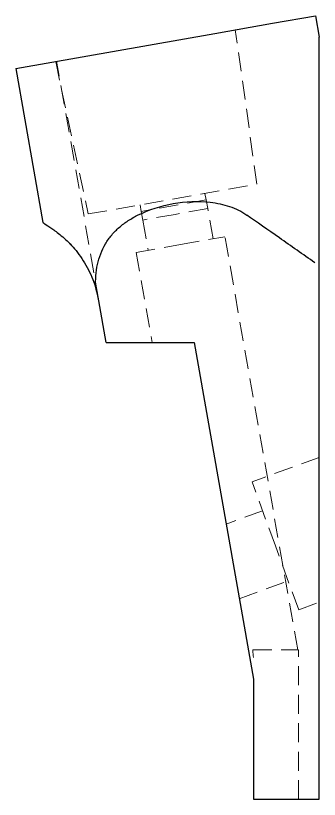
# Model space of a CAD drawing. Header units: millimetres. Extents: x 33 to 233, y 31 to 168.
# Drawn here: x 212.9 to 233.1, y 30.8 to 83.2 of the extents above; entities that cross this region are included whole.
import ezdxf

# ---------------------------------------------------------------- set-up
doc = ezdxf.new("R2010")
doc.units = ezdxf.units.MM
doc.linetypes.add('HIDDEN', pattern=[1.905, 1.27, -0.635])

msp = doc.modelspace()

# ---------------------------------------------------------------- linework, layer by layer
at = {"color": 7, "linetype": 'Continuous', "lineweight": 25}
for p, q in [((230.017, 82.668), (232.885, 83.173)), ((232.885, 83.173), (233.139, 81.729)), ((226.159, 81.988), (230.017, 82.668)), ((212.861, 79.643), (226.159, 81.988)), ((233.139, 30.827), (233.139, 81.729)), ((212.861, 79.643), (214.675, 69.356)), ((218.908, 61.342), (218.417, 64.129)), ((218.908, 61.342), (224.777, 61.342)), ((224.777, 61.342), (228.738, 38.852)), ((228.738, 38.852), (228.738, 30.827)), ((228.738, 30.827), (233.139, 30.827))]:
    msp.add_line(p, q, dxfattribs=at)
at = {"color": 7, "linetype": 'HIDDEN', "lineweight": 18}
for p, q in [((228.972, 71.913), (227.526, 82.229)), ((215.534, 80.114), (217.702, 69.926)), ((218.417, 64.129), (215.596, 80.125)), ((217.702, 69.926), (228.972, 71.913)), ((225.504, 71.302), (225.582, 70.862)), ((225.582, 70.862), (221.248, 70.097)), ((225.582, 70.862), (225.684, 70.284)), ((221.17, 70.537), (221.248, 70.097)), ((225.684, 70.284), (223.517, 69.902)), ((226.039, 68.269), (225.684, 70.284)), ((221.248, 70.097), (221.349, 69.52)), ((223.517, 69.902), (221.349, 69.52)), ((221.349, 69.52), (221.705, 67.505)), ((223.872, 67.887), (226.834, 68.409)), ((231.7, 40.813), (226.834, 68.409)), ((216.566, 67.836), (216.459, 67.962)), ((220.91, 67.364), (223.872, 67.887)), ((220.91, 67.364), (221.972, 61.342)), ((218.417, 64.129), (218.117, 65.268)), ((233.139, 53.667), (228.65, 52.033)), ((230.206, 47.759), (228.65, 52.033)), ((229.353, 50.103), (226.913, 49.215)), ((231.761, 43.485), (230.206, 47.759)), ((227.791, 44.226), (231.059, 45.415)), ((231.761, 43.485), (233.139, 43.987)), ((231.7, 40.813), (231.643, 40.803)), ((231.746, 30.827), (231.746, 40.803))]:
    msp.add_line(p, q, dxfattribs=at)
at = {"color": 7, "linetype": 'Continuous', "lineweight": 25}
for points, knots in [([(221.044, 69.86), (221.775, 70.218), (222.572, 70.48), (224.207, 70.768), (225.045, 70.794), (225.854, 70.708)], [0, 0, 0, 0, 0.5, 0.5, 1, 1, 1, 1]), ([(225.854, 70.708), (226.306, 70.659), (226.737, 70.57), (227.352, 70.36), (227.553, 70.276), (227.938, 70.083), (228.123, 69.974), (228.299, 69.85)], [0, 0, 0, 0, 0.5, 0.5, 0.75, 0.75, 1, 1, 1, 1]), ([(218.204, 65.012), (218.18, 65.543), (218.218, 66.055), (218.379, 66.799), (218.45, 67.04), (218.626, 67.499), (218.731, 67.718), (218.977, 68.137), (219.119, 68.337), (219.43, 68.707), (219.6, 68.879), (219.97, 69.2), (220.171, 69.35), (220.592, 69.622), (220.813, 69.746), (221.044, 69.86)], [0, 0, 0, 0, 0.25, 0.25, 0.375, 0.375, 0.5, 0.5, 0.625, 0.625, 0.75, 0.75, 0.875, 0.875, 1, 1, 1, 1]), ([(232.838, 66.672), (232.05, 67.224), (231.247, 67.786), (229.704, 68.866), (228.965, 69.384), (228.299, 69.85)], [0, 0, 0, 0, 0.5, 0.5, 1, 1, 1, 1]), ([(214.694, 69.359), (214.688, 69.363), (214.659, 69.384), (214.863, 69.241), (215.22, 68.99), (215.4, 68.865)], [0, 0, 0, 0, 0.118847, 0.556137, 1, 1, 1, 1]), ([(215.4, 68.865), (215.603, 68.723), (215.838, 68.544), (216.222, 68.199), (216.356, 68.07), (216.623, 67.791), (216.758, 67.64), (217.155, 67.15), (217.415, 66.769), (217.752, 66.149), (217.856, 65.934), (218.045, 65.485), (218.131, 65.251), (218.204, 65.012)], [0, 0, 0, 0, 0.25, 0.25, 0.375, 0.375, 0.5, 0.5, 0.75, 0.75, 0.875, 0.875, 1, 1, 1, 1])]:
    msp.add_open_spline(points, degree=3, knots=knots, dxfattribs=at)
msp.add_open_spline([(218.417, 64.129), (218.364, 64.427), (218.293, 64.723), (218.204, 65.012)], degree=3, dxfattribs=at)
at = {"color": 7, "linetype": 'HIDDEN', "lineweight": 18}
msp.add_open_spline([(228.738, 40.291), (228.723, 40.461), (228.708, 40.632), (228.693, 40.803)], degree=3, dxfattribs=at)
msp.add_open_spline([(228.693, 40.803), (229.013, 40.803), (229.351, 40.803), (230.008, 40.803), (230.326, 40.803), (230.879, 40.803), (231.114, 40.803), (231.464, 40.803), (231.581, 40.803), (231.643, 40.803)], degree=3, knots=[0, 0, 0, 0, 0.25, 0.25, 0.5, 0.5, 0.75, 0.75, 1, 1, 1, 1], dxfattribs=at)

doc.saveas('drawing.dxf')
